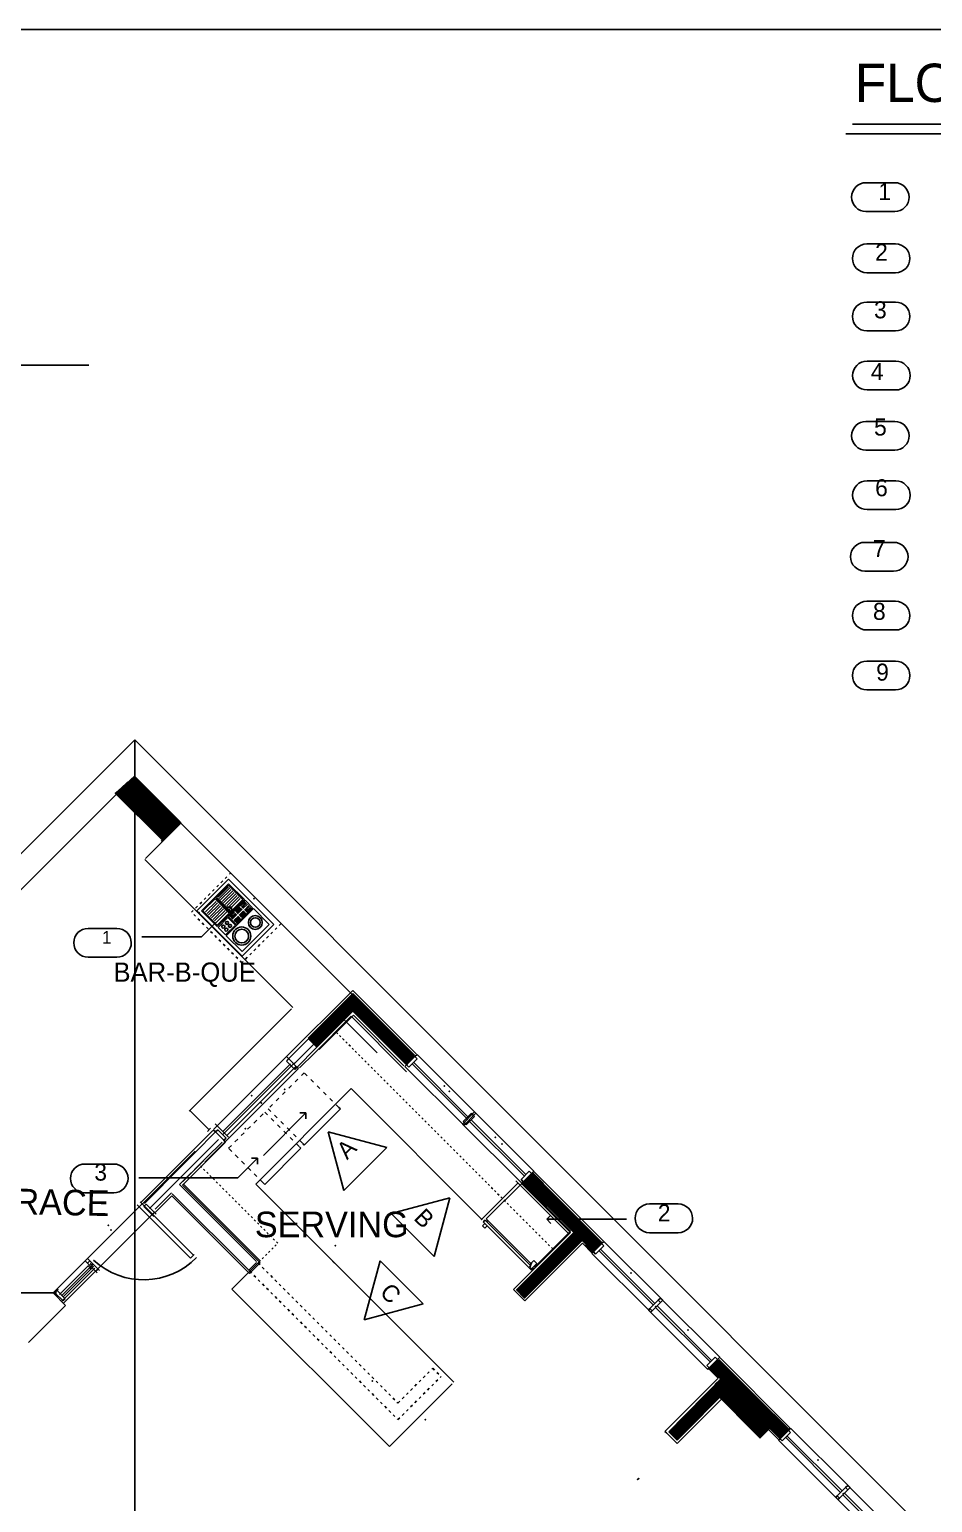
# Model space of a CAD drawing. Extents: x -92740 to -63661, y -15771 to -4391.
# Drawn here: x -83490 to -83066, y -6509 to -5818 of the extents above; entities that cross this region are included whole.
import ezdxf
from ezdxf.enums import TextEntityAlignment as Align

# ---------------------------------------------------------------- set-up
doc = ezdxf.new("R2010")
doc.units = 0
doc.header["$MEASUREMENT"] = 0
doc.linetypes.add('Dashed', pattern=[1, 0.3, -0.4, 0.3])
for name, color, linetype in [('1CABINETS NEW', 3, 'Continuous'), ('1GWB', 2, 'Continuous'), ('1NOTES', 2, 'Continuous'), ('B1NOTES', 2, 'Continuous'), ('B1PF', 5, 'Continuous'), ('B1WALLFILL', 1, 'Continuous'), ('B2WINDOWS', 5, 'Continuous'), ('EXCABINETS', 8, 'Continuous'), ('EXDOORS', 3, 'Continuous'), ('EXPF', 5, 'Continuous'), ('EXWINDOW', 5, 'Continuous'), ('NEWALLS1', 1, 'Continuous'), ('NEWALLS2', 1, 'Continuous'), ('NEWINDOW1', 5, 'Continuous'), ('ROOF', 1, 'Continuous'), ('ROOMNAME', 1, 'Continuous')]:
    doc.layers.add(name, color=color, linetype=linetype)
doc.styles.add('DCADTXTSTYLE1', font='AVG_TP')
doc.linetypes.add('INSUL1', pattern='A,0,-1,[7,NGUYEN AD.shx,S=0.010204,R=0,X=-1,Y=0],0', length=1)
pattern_1 = [(45, (0, 0), (-0.11048543456, 0.11048543456), []), (-45, (0, 0), (0.11048543456, 0.11048543456), [])]

# ---------------------------------------------------------------- blocks, each defined once
blk = doc.blocks.new('BIKF2-9')
at = {"color": 5, "linetype": 'Continuous', "ltscale": 2}
for p, q in [((15, -2), (-15, -2)), ((-15, -2), (-15, -23)), ((-3, -3.5), (-13.5, -3.5)), ((-13.5, -3.5), (-13.5, -21.5)), ((-3.5, -4), (-13, -4)), ((-13, -4), (-13, -12)), ((-12.5, -11.5), (-12.5, -4.5)), ((-11.75, -4.5), (-11.75, -11.5)), ((-10.75, -4.5), (-10.75, -11.5)), ((-9.75, -4.5), (-9.75, -11.5)), ((-8.75, -4.5), (-8.75, -11.5)), ((-7.75, -4.5), (-7.75, -11.5)), ((-6.75, -4.5), (-6.75, -11.5)), ((-5.75, -4.5), (-5.75, -11.5)), ((-4.75, -4.5), (-4.75, -11.5)), ((-3.5, -12), (-3.5, -4)), ((-3, -21.5), (-3, -3.5)), ((2.5, -3.5), (-2.5, -3.5)), ((-2.5, -3.5), (-2.5, -14.5)), ((-2, -7), (-2, -4)), ((-1.5, -7), (-1.5, -4)), ((-1, -7), (-1, -4)), ((-0.5, -7), (-0.5, -4)), ((0.5, -7), (0.5, -4)), ((1, -7), (1, -4)), ((1.5, -7), (1.5, -4)), ((2, -7), (2, -4)), ((2.5, -14.5), (2.5, -3.5)), ((13.5, -3.5), (3, -3.5)), ((3, -3.5), (3, -21.5)), ((13.5, -21.5), (13.5, -3.5)), ((15, -23), (15, -2)), ((-3, -12.5), (-13.5, -12.5)), ((-13, -12), (-3.5, -12)), ((-3.5, -13), (-13, -13)), ((-13, -13), (-13, -21)), ((-11.75, -13.5), (-11.75, -20.5)), ((-10.75, -13.5), (-10.75, -20.5)), ((-9.75, -13.5), (-9.75, -20.5)), ((-8.75, -13.5), (-8.75, -20.5)), ((-7.75, -13.5), (-7.75, -20.5)), ((-6.75, -13.5), (-6.75, -20.5)), ((-5.75, -13.5), (-5.75, -20.5)), ((-4.75, -13.5), (-4.75, -20.5)), ((-3.5, -21), (-3.5, -13)), ((-2, -10.5), (-2, -7.5)), ((-2, -14), (-2, -11)), ((-1.5, -10.5), (-1.5, -7.5)), ((-1.5, -14), (-1.5, -11)), ((-1, -10.5), (-1, -7.5)), ((-1, -14), (-1, -11)), ((-0.5, -10.5), (-0.5, -7.5)), ((-0.5, -14), (-0.5, -11)), ((0.5, -10.5), (0.5, -7.5)), ((0.5, -14), (0.5, -11)), ((1, -10.5), (1, -7.5)), ((1, -14), (1, -11)), ((1.5, -10.5), (1.5, -7.5)), ((1.5, -14), (1.5, -11)), ((2, -10.5), (2, -7.5)), ((2, -14), (2, -11)), ((-2.5, -14.5), (2.5, -14.5)), ((2.5, -15), (-2.5, -15)), ((-2.5, -15), (-2.5, -21.5)), ((2.5, -21.5), (2.5, -15)), ((-15, -23), (15, -23)), ((-13.5, -21.5), (-3, -21.5)), ((-13, -21), (-3.5, -21)), ((-2.5, -21.5), (2.5, -21.5)), ((3, -21.5), (13.5, -21.5))]:
    blk.add_line(p, q, dxfattribs=at)
for centre, radius in [((8.25, -7.5), 3.25), ((8.25, -7.5), 2.25), ((8.25, -16.5), 4.25), ((8.25, -16.5), 3.25), ((-1, -17), 0.707), ((-1, -19.5), 0.707), ((1, -17), 0.707), ((1, -19.5), 0.707)]:
    blk.add_circle(centre, radius, dxfattribs=at)
blk.add_point((0, 0), dxfattribs=at)

msp = doc.modelspace()

# ---------------------------------------------------------------- hatches: boundary and pattern name
at = {"layer": 'B1WALLFILL', "linetype": 'Continuous', "ltscale": 12}
h = msp.add_hatch(dxfattribs=at)
h.set_pattern_fill('ansi37', color=1, scale=0.15625, style=0, pattern_type=2)
h.set_pattern_definition(pattern_1)
h.paths.add_polyline_path([(-83441, -6168.5), (-83450, -6176.47), (-83427.99, -6198.49), (-83419, -6190.5)], flags=0)
h = msp.add_hatch(dxfattribs=at)
h.set_pattern_fill('ansi37', color=1, scale=0.15625, style=0, pattern_type=2)
h.set_pattern_definition(pattern_1)
h.paths.add_polyline_path([(-83309.43, -6300.17), (-83338.46, -6271.04), (-83359.4, -6291.98), (-83355.51, -6295.87), (-83338.32, -6278.68), (-83313, -6304)], flags=0)
h = msp.add_hatch(dxfattribs=at)
h.set_pattern_fill('ansi37', color=1, scale=0.15625, style=0, pattern_type=2)
h.set_pattern_definition(pattern_1)
h.paths.add_polyline_path([(-83359.4, -6291.98), (-83356.25, -6295.75)], flags=0)
h = msp.add_hatch(dxfattribs=at)
h.set_pattern_fill('ansi37', color=1, scale=0.15625, style=0, pattern_type=2)
h.set_pattern_definition(pattern_1)
h.paths.add_polyline_path([(-83359.4, -6291.98), (-83356.25, -6295.75)], flags=0)
h = msp.add_hatch(dxfattribs=at)
h.set_pattern_fill('ansi37', color=1, scale=0.15625, style=0, pattern_type=2)
h.set_pattern_definition(pattern_1)
h.paths.add_polyline_path([(-83413.46, -6346.04), (-83371.46, -6311.82)], flags=0)
h = msp.add_hatch(dxfattribs=at)
h.set_pattern_fill('ansi37', color=1, scale=0.15625, style=0, pattern_type=2)
h.set_pattern_definition(pattern_1)
h.paths.add_polyline_path([(-83254.07, -6354.47), (-83258.49, -6358.89), (-83234.74, -6382.64), (-83261.74, -6409.64), (-83257.85, -6413.52), (-83230.85, -6386.52), (-83225.93, -6392.15), (-83221.89, -6388.11)], flags=0)
h = msp.add_hatch(dxfattribs=at)
h.set_pattern_fill('ansi37', color=1, scale=0.15625, style=0, pattern_type=2)
h.set_pattern_definition(pattern_1)
h.paths.add_polyline_path([(-83167.3, -6442.3), (-83133.52, -6475.02), (-83137.94, -6479.44), (-83142.73, -6474.65), (-83147.33, -6479.24), (-83169.79, -6456.79), (-83165.65, -6451.73), (-83171.19, -6446.19)], flags=0)
h = msp.add_hatch(dxfattribs=at)
h.set_pattern_fill('ansi37', color=1, scale=0.15625, style=0, pattern_type=2)
h.set_pattern_definition(pattern_1)
h.paths.add_polyline_path([(-83190.15, -6476.23), (-83186.26, -6480.12), (-83166.57, -6460.43), (-83169.47, -6456.5), (-83165.95, -6451.43)], flags=0)

# ---------------------------------------------------------------- linework, layer by layer
at = {"layer": '1CABINETS NEW', "color": 3, "linetype": 'Continuous', "ltscale": 12}
for p, q in [((-83356.5, -6298.5), (-83363.5, -6305.5)), ((-83406.75, -6335.25), (-83405.25, -6333.75)), ((-83405, -6347), (-83398.25, -6340.25))]:
    msp.add_line(p, q, dxfattribs=at)
at = {"layer": '1GWB', "color": 1, "linetype": 'Continuous', "ltscale": 12}
for p, q in [((-83338.5, -6269.09), (-83370.21, -6300.79)), ((-83308.79, -6298.79), (-83338.5, -6269.09)), ((-83338.5, -6270.5), (-83359.5, -6291.5)), ((-83309.5, -6299.5), (-83338.5, -6270.5)), ((-83404.21, -6334.79), (-83437.96, -6368.54)), ((-83412.5, -6344.5), (-83437.25, -6369.25)), ((-83221.5, -6387.5), (-83254.25, -6354.75)), ((-83220.79, -6386.79), (-83253.54, -6354.04)), ((-83133.29, -6474.29), (-83166.04, -6441.54)), ((-83134, -6475), (-83166.75, -6442.25))]:
    msp.add_line(p, q, dxfattribs=at)
at = {"layer": '1GWB', "color": 2, "linetype": 'INSUL1', "ltscale": 2.5}
for p, q in [((-83338, -6275.5), (-83366.25, -6303.75)), ((-83311.5, -6302), (-83338, -6275.5)), ((-83401.5, -6339), (-83434, -6371.5)), ((-83223.5, -6390), (-83256.25, -6357.25)), ((-83136.5, -6477), (-83168.5, -6445))]:
    msp.add_line(p, q, dxfattribs=at)
at = {"layer": '1GWB', "color": 2, "linetype": 'Continuous', "ltscale": 12}
for p, q in [((-83338.25, -6280.75), (-83354.25, -6296.75)), ((-83314.5, -6304.5), (-83338.25, -6280.75)), ((-83408, -6350), (-83418.5, -6360.5)), ((-83423.5, -6365.5), (-83431.25, -6373.25)), ((-83387, -6402), (-83423.5, -6365.5)), ((-83418.5, -6360.5), (-83382, -6397)), ((-83236.25, -6382.75), (-83259.25, -6359.75)), ((-83263, -6409.5), (-83236.25, -6382.75)), ((-83230.75, -6387.75), (-83257.75, -6414.75)), ((-83226, -6392.5), (-83230.75, -6387.75)), ((-83382, -6397), (-83386.5, -6401.5)), ((-83386.5, -6401.5), (-83387, -6402)), ((-83257.75, -6414.75), (-83263, -6409.5)), ((-83167, -6451), (-83171.25, -6446.75)), ((-83192, -6476), (-83167, -6451)), ((-83161.5, -6457), (-83186.25, -6481.75)), ((-83138.5, -6480), (-83161.5, -6457)), ((-83191.25, -6476.75), (-83192, -6476)), ((-83186.25, -6481.75), (-83191.25, -6476.75))]:
    msp.add_line(p, q, dxfattribs=at)
at = {"layer": '1NOTES', "color": 2, "linetype": 'Continuous', "ltscale": 12}
msp.add_line((-83462.48, -5975.7), (-83781.89, -5975.7), dxfattribs=at)
at = {"layer": 'B1NOTES', "color": 1, "linetype": 'Continuous', "ltscale": 12}
for p, q in [((-83107, -5867.14), (-82803.32, -5867.14)), ((-83104, -5862.64), (-82803.32, -5862.64)), ((-83395.5, -6230), (-83398.33, -6230)), ((-83395.5, -6230), (-83395.5, -6232.83)), ((-83360.5, -6326.5), (-83363.33, -6326.5)), ((-83360.5, -6326.5), (-83360.5, -6329.33)), ((-83383.25, -6347.75), (-83386.08, -6347.75)), ((-83383.25, -6347.75), (-83383.25, -6350.58)), ((-83247.5, -6376.5), (-83245.5, -6374.5)), ((-83247.5, -6376.5), (-83245.5, -6378.5))]:
    msp.add_line(p, q, dxfattribs=at)
at = {"layer": 'B1NOTES', "color": 1, "linetype": 'Continuous', "ltscale": 13.5}
for p, q in [((-83084.12, -5890.1), (-83097.62, -5890.1)), ((-83077.37, -5896.85), (-83077.37, -5896.85)), ((-83097.62, -5903.6), (-83084.12, -5903.6)), ((-83083.74, -5918.85), (-83097.24, -5918.85)), ((-83076.99, -5925.6), (-83076.99, -5925.6)), ((-83097.24, -5932.35), (-83083.74, -5932.35)), ((-83083.74, -5946.1), (-83097.24, -5946.1)), ((-83076.99, -5952.85), (-83076.99, -5952.85)), ((-83097.24, -5959.6), (-83083.74, -5959.6)), ((-83083.62, -5973.85), (-83097.12, -5973.85)), ((-83076.87, -5980.6), (-83076.87, -5980.6)), ((-83097.12, -5987.35), (-83083.62, -5987.35)), ((-83084.12, -6002.1), (-83097.62, -6002.1)), ((-83077.37, -6008.85), (-83077.37, -6008.85)), ((-83097.62, -6015.6), (-83084.12, -6015.6)), ((-83083.62, -6029.98), (-83097.12, -6029.98)), ((-83076.87, -6036.73), (-83076.87, -6036.73)), ((-83097.12, -6043.48), (-83083.62, -6043.48)), ((-83084.62, -6058.85), (-83098.12, -6058.85)), ((-83077.87, -6065.6), (-83077.87, -6065.6)), ((-83098.12, -6072.35), (-83084.62, -6072.35)), ((-83083.74, -6086.48), (-83097.24, -6086.48)), ((-83076.99, -6093.23), (-83076.99, -6093.23)), ((-83097.24, -6099.98), (-83083.74, -6099.98)), ((-83083.74, -6114.6), (-83097.24, -6114.6)), ((-83076.99, -6121.35), (-83076.99, -6121.35)), ((-83097.24, -6128.1), (-83083.74, -6128.1)), ((-83449.24, -6239.99), (-83462.74, -6239.99)), ((-83442.49, -6246.74), (-83442.49, -6246.74)), ((-83462.74, -6253.49), (-83449.24, -6253.49)), ((-83450.76, -6350.56), (-83464.26, -6350.56)), ((-83444.01, -6357.31), (-83444.01, -6357.31)), ((-83464.26, -6364.06), (-83450.76, -6364.06)), ((-83185.74, -6369.29), (-83199.24, -6369.29)), ((-83178.99, -6376.04), (-83178.99, -6376.04)), ((-83199.24, -6382.79), (-83185.74, -6382.79))]:
    msp.add_line(p, q, dxfattribs=at)
at = {"layer": 'B1NOTES', "color": 2, "linetype": 'Continuous', "ltscale": 12}
for p, q in [((-83409.5, -6244), (-83395.5, -6230)), ((-83437.5, -6244), (-83409.5, -6244)), ((-83380.5, -6346.5), (-83360.5, -6326.5)), ((-83392.5, -6357), (-83383.25, -6347.75)), ((-83439, -6357), (-83392.5, -6357)), ((-83210, -6376.5), (-83247.5, -6376.5))]:
    msp.add_line(p, q, dxfattribs=at)
at = {"layer": 'B1NOTES', "color": 2, "linetype": 'Continuous', "ltscale": 18}
for p, q in [((-83350.11, -6335.39), (-83342.71, -6363)), ((-83322.5, -6342.79), (-83350.11, -6335.39)), ((-83342.71, -6363), (-83322.5, -6342.79)), ((-83292.89, -6366.39), (-83320.5, -6373.79)), ((-83300.29, -6394), (-83292.89, -6366.39)), ((-83320.5, -6373.79), (-83300.29, -6394)), ((-83325.71, -6396), (-83333.11, -6423.61)), ((-83305.5, -6416.21), (-83325.71, -6396)), ((-83333.11, -6423.61), (-83305.5, -6416.21))]:
    msp.add_line(p, q, dxfattribs=at)
at = {"layer": 'B1NOTES', "color": 1, "linetype": 'Continuous', "ltscale": 13.5}
for centre, start, end in [((-83097.62, -5896.85), 90, 180), ((-83084.12, -5896.85), 0, 90), ((-83097.62, -5896.85), 180, 269.99999), ((-83084.12, -5896.85), 269.99999, 360), ((-83097.24, -5925.6), 90, 180), ((-83083.74, -5925.6), 0, 90), ((-83097.24, -5925.6), 180, 269.99999), ((-83083.74, -5925.6), 269.99999, 360), ((-83097.24, -5952.85), 90, 180), ((-83083.74, -5952.85), 0, 90), ((-83097.24, -5952.85), 180, 269.99999), ((-83083.74, -5952.85), 269.99999, 360), ((-83097.12, -5980.6), 90, 180), ((-83083.62, -5980.6), 0, 90), ((-83097.12, -5980.6), 180, 269.99999), ((-83083.62, -5980.6), 269.99999, 360), ((-83097.62, -6008.85), 90, 180), ((-83084.12, -6008.85), 0, 90), ((-83097.62, -6008.85), 180, 269.99999), ((-83084.12, -6008.85), 269.99999, 360), ((-83097.12, -6036.73), 90, 180), ((-83083.62, -6036.73), 0, 90), ((-83097.12, -6036.73), 180, 269.99999), ((-83083.62, -6036.73), 269.99999, 360), ((-83098.12, -6065.6), 90, 180), ((-83084.62, -6065.6), 0, 90), ((-83098.12, -6065.6), 180, 269.99999), ((-83084.62, -6065.6), 269.99999, 360), ((-83097.24, -6093.23), 90, 180), ((-83083.74, -6093.23), 0, 90), ((-83097.24, -6093.23), 180, 269.99999), ((-83083.74, -6093.23), 269.99999, 360), ((-83097.24, -6121.35), 90, 180), ((-83083.74, -6121.35), 0, 90), ((-83097.24, -6121.35), 180, 269.99999), ((-83083.74, -6121.35), 269.99999, 360), ((-83462.74, -6246.74), 90, 180), ((-83449.24, -6246.74), 0, 90), ((-83462.74, -6246.74), 180, 269.99999), ((-83449.24, -6246.74), 269.99999, 360), ((-83464.26, -6357.31), 90, 180), ((-83450.76, -6357.31), 0, 90), ((-83464.26, -6357.31), 180, 269.99999), ((-83450.76, -6357.31), 269.99999, 360), ((-83199.24, -6376.04), 90, 180), ((-83185.74, -6376.04), 0, 90), ((-83199.24, -6376.04), 180, 269.99999), ((-83185.74, -6376.04), 269.99999, 360)]:
    msp.add_arc(centre, 6.75, start, end, dxfattribs=at)
at = {"layer": 'B1PF', "color": 5, "linetype": 'Dashed', "ltscale": 4}
for p, q in [((-83414.26, -6232.42), (-83395.87, -6214.04)), ((-83390.57, -6256.11), (-83414.26, -6232.42)), ((-83372.19, -6237.73), (-83390.57, -6256.11))]:
    msp.add_line(p, q, dxfattribs=at)
at = {"layer": 'B1PF', "color": 5, "linetype": 'Dashed', "ltscale": 6}
for p, q in [((-83361.31, -6307.72), (-83378.28, -6324.69)), ((-83345.04, -6323.99), (-83361.31, -6307.72)), ((-83396.78, -6343.19), (-83379.81, -6326.22)), ((-83379.81, -6326.22), (-83363.54, -6342.49)), ((-83378.28, -6324.69), (-83362.01, -6340.96)), ((-83380.51, -6359.46), (-83396.78, -6343.19))]:
    msp.add_line(p, q, dxfattribs=at)
at = {"layer": 'B1PF', "color": 5, "linetype": 'Continuous', "ltscale": 2.0004}
for p, q in [((-83344.34, -6324.69), (-83345.04, -6323.99)), ((-83361.31, -6341.66), (-83344.34, -6324.69)), ((-83362.84, -6343.19), (-83379.81, -6360.16)), ((-83363.54, -6342.49), (-83362.84, -6343.19)), ((-83362.01, -6340.96), (-83361.31, -6341.66)), ((-83379.81, -6360.16), (-83380.51, -6359.46))]:
    msp.add_line(p, q, dxfattribs=at)
at = {"layer": 'B1PF', "color": 5, "linetype": 'Continuous', "ltscale": 12}
for p, q in [((-83275.86, -6376.35), (-83258.89, -6359.38)), ((-83258.89, -6359.38), (-83236.26, -6382.01)), ((-83276.56, -6378.47), (-83277.62, -6379.53)), ((-83277.62, -6379.53), (-83276.56, -6380.59)), ((-83277.27, -6377.76), (-83276.39, -6376.88)), ((-83254.64, -6400.39), (-83277.27, -6377.76)), ((-83276.56, -6380.59), (-83275.5, -6379.53)), ((-83276.39, -6376.88), (-83255.08, -6398.18)), ((-83275.86, -6376.35), (-83255, -6397.21)), ((-83275.15, -6377.06), (-83275.68, -6377.59)), ((-83236.26, -6382.01), (-83253.23, -6398.98)), ((-83254.64, -6396.85), (-83255.35, -6398.98)), ((-83255.35, -6398.98), (-83254.64, -6399.68)), ((-83253.58, -6395.79), (-83254.64, -6396.85)), ((-83254.64, -6399.68), (-83252.17, -6397.21)), ((-83253.76, -6399.51), (-83254.64, -6400.39)), ((-83254.11, -6399.15), (-83253.76, -6399.51)), ((-83252.17, -6397.21), (-83253.58, -6395.79)), ((-83253.58, -6398.62), (-83253.23, -6398.98))]:
    msp.add_line(p, q, dxfattribs=at)
at = {"layer": 'B1PF', "color": 5, "linetype": 'Continuous', "ltscale": 2.0004}
for p in [(-83370.5, -6315.5), (-83389, -6334), (-83304.42, -6470.55)]:
    msp.add_point(p, dxfattribs=at)
at = {"layer": 'B1PF', "color": 5, "linetype": 'Continuous', "ltscale": 2}
for p in [(-83246.86, -6369.98), (-83329.27, -6452.39)]:
    msp.add_point(p, dxfattribs=at)
at = {"layer": 'B1WALLFILL', "color": 1, "linetype": 'Continuous', "ltscale": 12}
msp.add_line((-83327.11, -6298.39), (-83342.57, -6282.93), dxfattribs=at)
at = {"layer": 'B2WINDOWS', "color": 5, "linetype": 'Continuous', "ltscale": 12}
for p, q in [((-83308.37, -6301.23), (-83312.26, -6305.12)), ((-83310.67, -6303.53), (-83285.15, -6329.04)), ((-83309.96, -6302.82), (-83284.45, -6328.34)), ((-83309.43, -6300.17), (-83308.37, -6299.11)), ((-83308.37, -6301.23), (-83309.43, -6300.17)), ((-83308.37, -6299.11), (-83280.73, -6326.74)), ((-83313.32, -6304.06), (-83314.03, -6304.76)), ((-83314.03, -6304.76), (-83286.39, -6332.4)), ((-83312.26, -6305.12), (-83313.32, -6304.06)), ((-83286.3, -6331.08), (-83287.01, -6331.79)), ((-83282.86, -6326.74), (-83286.75, -6330.63)), ((-83286.75, -6330.63), (-83285.68, -6331.69)), ((-83285.24, -6332.14), (-83286.3, -6331.08)), ((-83281.35, -6328.25), (-83285.24, -6332.14)), ((-83283.65, -6330.55), (-83257.96, -6356.24)), ((-83282.94, -6329.84), (-83257.25, -6355.53)), ((-83282.86, -6326.74), (-83281.8, -6327.8)), ((-83282.41, -6327.19), (-83281.35, -6326.13)), ((-83281.35, -6328.25), (-83282.41, -6327.19)), ((-83281.8, -6327.8), (-83280.73, -6326.74)), ((-83281.35, -6326.13), (-83253.54, -6353.94)), ((-83287.01, -6331.79), (-83259.19, -6359.6)), ((-83285.68, -6331.69), (-83286.39, -6332.4)), ((-83255.66, -6353.94), (-83259.55, -6357.83)), ((-83259.55, -6357.83), (-83258.49, -6358.89)), ((-83258.49, -6358.89), (-83259.19, -6359.6)), ((-83255.66, -6353.94), (-83254.6, -6355)), ((-83254.6, -6355), (-83253.54, -6353.94)), ((-83414.64, -6394.71), (-83439.69, -6369.67)), ((-83413.23, -6393.29), (-83438.27, -6368.25)), ((-83412.99, -6393.06), (-83414.64, -6394.71)), ((-83225.58, -6391.8), (-83226.28, -6392.51)), ((-83226.28, -6392.51), (-83198.65, -6420.14)), ((-83224.52, -6392.86), (-83225.58, -6391.8)), ((-83220.63, -6388.97), (-83224.52, -6392.86)), ((-83222.93, -6391.27), (-83197.41, -6416.79)), ((-83222.22, -6390.56), (-83196.7, -6416.08)), ((-83221.69, -6387.91), (-83220.63, -6386.85)), ((-83220.63, -6388.97), (-83221.69, -6387.91)), ((-83220.63, -6386.85), (-83192.99, -6414.49)), ((-83195.11, -6414.49), (-83194.05, -6413.43)), ((-83194.05, -6413.43), (-83166.24, -6441.24)), ((-83199, -6418.38), (-83199.71, -6419.08)), ((-83199.71, -6419.08), (-83171.89, -6446.9)), ((-83195.11, -6414.49), (-83199, -6418.38)), ((-83199, -6418.38), (-83197.94, -6419.44)), ((-83197.94, -6419.44), (-83199, -6418.38)), ((-83197.94, -6419.44), (-83198.65, -6420.14)), ((-83194.05, -6415.55), (-83197.94, -6419.44)), ((-83196.35, -6417.85), (-83170.66, -6443.54)), ((-83195.64, -6417.14), (-83169.95, -6442.83)), ((-83195.11, -6414.49), (-83194.05, -6415.55)), ((-83194.05, -6415.55), (-83195.11, -6414.49)), ((-83194.05, -6415.55), (-83192.99, -6414.49)), ((-83168.36, -6441.24), (-83172.25, -6445.13)), ((-83168.36, -6441.24), (-83167.3, -6442.3)), ((-83167.3, -6442.3), (-83166.24, -6441.24)), ((-83172.25, -6445.13), (-83171.19, -6446.19)), ((-83171.19, -6446.19), (-83171.89, -6446.9)), ((-83134.05, -6475.55), (-83132.99, -6474.49)), ((-83132.99, -6476.61), (-83134.05, -6475.55)), ((-83132.99, -6474.49), (-83105.09, -6502.39)), ((-83137.94, -6479.44), (-83138.65, -6480.14)), ((-83138.65, -6480.14), (-83110.75, -6508.05)), ((-83136.88, -6480.5), (-83137.94, -6479.44)), ((-83132.99, -6476.61), (-83136.88, -6480.5)), ((-83135.29, -6478.91), (-83109.51, -6504.69)), ((-83134.58, -6478.2), (-83108.8, -6503.98)), ((-83107.21, -6502.39), (-83111.1, -6506.28)), ((-83106.15, -6503.45), (-83110.04, -6507.34)), ((-83107.21, -6502.39), (-83106.15, -6501.33)), ((-83107.21, -6502.39), (-83106.15, -6503.45)), ((-83106.15, -6503.45), (-83107.21, -6502.39)), ((-83106.15, -6501.33), (-83078.24, -6529.23)), ((-83106.15, -6503.45), (-83105.09, -6502.39)), ((-83111.1, -6506.28), (-83111.81, -6506.99)), ((-83111.81, -6506.99), (-83083.9, -6534.89)), ((-83111.1, -6506.28), (-83110.04, -6507.34)), ((-83110.04, -6507.34), (-83111.1, -6506.28)), ((-83110.04, -6507.34), (-83110.75, -6508.05)), ((-83108.45, -6505.75), (-83082.66, -6531.53)), ((-83107.74, -6505.04), (-83081.96, -6530.82))]:
    msp.add_line(p, q, dxfattribs=at)
msp.add_arc((-83436.68, -6370.13), 34.75, 227.26795, 315.55625, dxfattribs=at)
for p in [(-83295.61, -6313.99), (-83293.19, -6316.41), (-83284.78, -6329.53), (-83271.54, -6338.06), (-83268.5, -6341.1), (-83207.87, -6401.73), (-83196.37, -6417.47), (-83181.2, -6428.4), (-83120.1, -6489.5), (-83108.27, -6505.29)]:
    msp.add_point(p, dxfattribs=at)
at = {"layer": 'EXCABINETS', "color": 3, "linetype": 'Continuous', "ltscale": 12}
for p, q in [((-83420.23, -6191.59), (-83435.82, -6207.18)), ((-83419.18, -6190.66), (-83338.92, -6270.92)), ((-83436.15, -6207.63), (-83366.64, -6277.14)), ((-83356.5, -6298.5), (-83339.25, -6281.25)), ((-83339.25, -6281.25), (-83313.25, -6307.25)), ((-83384.06, -6360), (-83339.25, -6315.19)), ((-83339.25, -6315.19), (-83277.72, -6376.72)), ((-83418, -6360), (-83405, -6347)), ((-83262, -6358.5), (-83237, -6383.5)), ((-83382, -6396), (-83418, -6360)), ((-83291.09, -6452.96), (-83384.06, -6360)), ((-83278.25, -6376.75), (-83261, -6359.5)), ((-83395.25, -6409.25), (-83382.5, -6396.5)), ((-83349.03, -6395.03), (-83347.03, -6397.03)), ((-83321.32, -6483.18), (-83395.25, -6409.25)), ((-83291.82, -6453.68), (-83321.32, -6483.18))]:
    msp.add_line(p, q, dxfattribs=at)
at = {"layer": 'EXCABINETS', "color": 5, "linetype": 'Dashed', "ltscale": 3}
for p, q in [((-83244.63, -6390.37), (-83346.25, -6288.75)), ((-83373.75, -6387.75), (-83410, -6351.5)), ((-83237.38, -6383.12), (-83244.63, -6390.37)), ((-83382.5, -6396.5), (-83374.5, -6388.5))]:
    msp.add_line(p, q, dxfattribs=at)
at = {"layer": 'EXCABINETS', "color": 3, "linetype": 'Continuous', "ltscale": 12}
for p in [(-83410.73, -6232.66), (-83381.43, -6321.86)]:
    msp.add_point(p, dxfattribs=at)
at = {"layer": 'EXDOORS', "color": 3, "linetype": 'Continuous', "ltscale": 12}
for p, q in [((-83415.25, -6325.75), (-83367.25, -6277.75)), ((-83406, -6334.5), (-83415, -6325.5)), ((-83396.93, -6337.93), (-83403.18, -6331.68))]:
    msp.add_line(p, q, dxfattribs=at)
msp.add_point((-83204.32, -6498.18), dxfattribs=at)
at = {"layer": 'EXWINDOW', "color": 5, "linetype": 'Continuous', "ltscale": 12}
msp.add_point((-83346.78, -6388.81), dxfattribs=at)
at = {"layer": 'NEWALLS1', "color": 1, "linetype": 'Continuous', "ltscale": 12}
for p, q in [((-83441, -6168.5), (-83551.5, -6279)), ((-83419.5, -6190), (-83441, -6168.5)), ((-83427.99, -6198.49), (-83450, -6176.47)), ((-83419.5, -6190), (-83428.5, -6199)), ((-83359.4, -6291.98), (-83338.46, -6271.04)), ((-83308.75, -6300.75), (-83338.46, -6271.04)), ((-83355.51, -6295.87), (-83338.51, -6278.87)), ((-83313.32, -6304.06), (-83338.66, -6278.71)), ((-83368.61, -6301.2), (-83364.72, -6305.08)), ((-83313.32, -6304.06), (-83309.43, -6300.17)), ((-83286.3, -6331.08), (-83282.41, -6327.19)), ((-83286.3, -6331.08), (-83285.68, -6331.69)), ((-83285.68, -6331.69), (-83281.8, -6327.8)), ((-83282.41, -6327.19), (-83281.8, -6327.8)), ((-83402.95, -6335.53), (-83399.06, -6339.42)), ((-83427.6, -6360.18), (-83412.52, -6345.1)), ((-83419.82, -6360.18), (-83408.63, -6348.99)), ((-83407.28, -6347.72), (-83418.28, -6358.72)), ((-83258.49, -6358.89), (-83254.6, -6355)), ((-83234.74, -6382.64), (-83258.49, -6358.89)), ((-83221.69, -6387.91), (-83254.6, -6355)), ((-83436.35, -6369.1), (-83427.52, -6360.26)), ((-83431.21, -6371.74), (-83423.63, -6364.15)), ((-83386.89, -6400.89), (-83423.31, -6364.47)), ((-83383.75, -6396.25), (-83419.82, -6360.18)), ((-83435.47, -6369.47), (-83436.53, -6370.53)), ((-83436.53, -6370.53), (-83432.64, -6374.42)), ((-83435.47, -6369.47), (-83431.58, -6373.36)), ((-83431.58, -6373.36), (-83432.64, -6374.42)), ((-83234.74, -6382.64), (-83261.74, -6409.64)), ((-83230.85, -6386.52), (-83257.85, -6413.52)), ((-83225.58, -6391.8), (-83230.85, -6386.52)), ((-83225.58, -6391.8), (-83221.69, -6387.91)), ((-83461.98, -6395.99), (-83463.05, -6397.05)), ((-83463.05, -6397.05), (-83459.16, -6400.94)), ((-83461.98, -6395.99), (-83458.1, -6399.88)), ((-83460.86, -6398.14), (-83461.92, -6399.2)), ((-83460.75, -6398.25), (-83461.81, -6399.31)), ((-83458.1, -6399.88), (-83459.16, -6400.94)), ((-83387.35, -6400.43), (-83383.71, -6396.79)), ((-83711, -6410.99), (-83479.18, -6410.99)), ((-83479.22, -6410.99), (-83473.31, -6416.91)), ((-83257.85, -6413.52), (-83261.74, -6409.64)), ((-83473.38, -6416.95), (-83490.75, -6434.31)), ((-83199, -6418.38), (-83195.11, -6414.49)), ((-83199, -6418.38), (-83197.94, -6419.44)), ((-83197.94, -6419.44), (-83194.05, -6415.55)), ((-83195.11, -6414.49), (-83194.05, -6415.55)), ((-83171.19, -6446.19), (-83167.3, -6442.3)), ((-83165.65, -6451.73), (-83171.19, -6446.19)), ((-83134.05, -6475.55), (-83167.3, -6442.3)), ((-83165.65, -6451.73), (-83190.15, -6476.23)), ((-83161.76, -6455.62), (-83186.26, -6480.12)), ((-83137.94, -6479.44), (-83161.76, -6455.62)), ((-83186.26, -6480.12), (-83190.15, -6476.23)), ((-83137.94, -6479.44), (-83134.05, -6475.55)), ((-83111.1, -6506.28), (-83107.21, -6502.39)), ((-83110.04, -6507.34), (-83106.15, -6503.45)), ((-83107.21, -6502.39), (-83106.15, -6503.45)), ((-83111.1, -6506.28), (-83110.04, -6507.34))]:
    msp.add_line(p, q, dxfattribs=at)
at = {"layer": 'NEWALLS1', "color": 9, "linetype": 'Dashed', "ltscale": 4}
for p, q in [((-83383, -6397), (-83317.3, -6462.7)), ((-83386.89, -6400.89), (-83317.3, -6470.48)), ((-83317.3, -6462.7), (-83300.98, -6446.38)), ((-83300.98, -6446.38), (-83297.09, -6450.27)), ((-83317.3, -6470.48), (-83297.09, -6450.27))]:
    msp.add_line(p, q, dxfattribs=at)
at = {"layer": 'NEWALLS1', "color": 5, "linetype": 'Continuous', "ltscale": 12}
for p, q in [((-83481.1, -6411.05), (-83477.6, -6411.05)), ((-83478.43, -6410.93), (-83474.54, -6414.82))]:
    msp.add_line(p, q, dxfattribs=at)
at = {"layer": 'NEWALLS1', "color": 1, "linetype": 'Continuous', "ltscale": 12}
msp.add_point((-83204.71, -6498.57), dxfattribs=at)
at = {"layer": 'NEWALLS2', "color": 1, "linetype": 'Continuous', "ltscale": 12}
for p, q in [((-83359.4, -6291.98), (-83369.25, -6301.83)), ((-83355.51, -6295.87), (-83365, -6305.36)), ((-83412.52, -6345.1), (-83402.91, -6335.5)), ((-83407.28, -6347.72), (-83399.87, -6340.3))]:
    msp.add_line(p, q, dxfattribs=at)
at = {"layer": 'NEWINDOW1', "color": 5, "linetype": 'Continuous', "ltscale": 12}
for p, q in [((-83403.79, -6334.26), (-83369.95, -6300.41)), ((-83399.55, -6336.73), (-83365.88, -6303.06)), ((-83399.37, -6335.14), (-83367.83, -6303.6)), ((-83368.61, -6301.2), (-83369.67, -6300.13)), ((-83369.67, -6302.26), (-83368.61, -6301.2)), ((-83369.67, -6302.26), (-83365.78, -6306.14)), ((-83407.92, -6349.7), (-83363.94, -6305.72)), ((-83397.68, -6337.18), (-83365.08, -6304.58)), ((-83365.78, -6306.14), (-83364.72, -6305.08)), ((-83364.72, -6305.08), (-83364.01, -6305.79)), ((-83402.95, -6335.53), (-83404.01, -6334.47)), ((-83401.89, -6334.47), (-83402.95, -6335.53)), ((-83401.89, -6334.47), (-83398, -6338.36)), ((-83398, -6338.36), (-83399.06, -6339.42)), ((-83399.06, -6339.42), (-83398.35, -6340.13)), ((-83437.59, -6369.36), (-83479.37, -6411.14)), ((-83435.47, -6369.47), (-83436.53, -6370.53)), ((-83436.53, -6370.53), (-83435.47, -6369.47)), ((-83436.53, -6370.53), (-83432.64, -6374.42)), ((-83435.47, -6369.47), (-83431.58, -6373.36)), ((-83431.41, -6373.05), (-83474.43, -6416.07)), ((-83431.58, -6373.36), (-83432.64, -6374.42)), ((-83432.64, -6374.42), (-83431.58, -6373.36)), ((-83432.64, -6374.42), (-83431.93, -6375.13)), ((-83431.58, -6373.36), (-83430.87, -6374.07)), ((-83476.17, -6411.85), (-83462.72, -6398.4)), ((-83475.32, -6415.01), (-83459.66, -6399.35)), ((-83475.11, -6412.21), (-83462.01, -6399.11)), ((-83460.25, -6398.7), (-83474.25, -6412.71)), ((-83463.05, -6397.05), (-83464.11, -6395.99)), ((-83461.98, -6395.99), (-83463.05, -6394.93)), ((-83461.98, -6395.99), (-83463.05, -6397.05)), ((-83463.05, -6397.05), (-83461.98, -6395.99)), ((-83463.05, -6397.05), (-83459.16, -6400.94)), ((-83461.81, -6399.31), (-83462.87, -6398.25)), ((-83461.98, -6395.99), (-83458.1, -6399.88)), ((-83460.86, -6398.14), (-83461.92, -6399.2)), ((-83461.92, -6399.2), (-83460.86, -6398.14)), ((-83461.92, -6399.2), (-83461.22, -6399.91)), ((-83460.75, -6398.25), (-83461.81, -6397.19)), ((-83460.75, -6398.25), (-83461.81, -6399.31)), ((-83461.81, -6399.31), (-83460.75, -6398.25)), ((-83460.86, -6398.14), (-83460.16, -6398.85)), ((-83458.1, -6399.88), (-83459.16, -6400.94)), ((-83459.16, -6400.94), (-83458.1, -6399.88)), ((-83458.1, -6399.88), (-83457.39, -6400.58)), ((-83459.16, -6400.94), (-83458.45, -6401.64)), ((-83477.36, -6409.87), (-83478.43, -6410.93)), ((-83477.36, -6409.87), (-83473.48, -6413.76)), ((-83473.48, -6413.76), (-83474.54, -6414.82))]:
    msp.add_line(p, q, dxfattribs=at)
for p in [(-83385.96, -6318.54), (-83453.26, -6379.26), (-83452.02, -6381.52), (-83477.04, -6409.54)]:
    msp.add_point(p, dxfattribs=at)
at = {"layer": 'ROOF', "color": 1, "linetype": 'Continuous', "ltscale": 12}
for p, q in [((-83440.9, -6151.45), (-83556.62, -6267.16)), ((-83033.16, -6559.19), (-83440.9, -6151.45)), ((-83440.9, -6151.45), (-83440.9, -6559.19))]:
    msp.add_line(p, q, dxfattribs=at)
at = {"layer": 'ROOMNAME', "color": 103, "linetype": 'Continuous', "ltscale": 1.51875}
msp.add_line((-82795.5, -5818.2), (-84834.95, -5818.2), dxfattribs=at)

# ---------------------------------------------------------------- block references
at = {"layer": 'EXPF', "color": 1, "linetype": 'Continuous', "ltscale": 4608, "xscale": 1.000000000007886, "yscale": 1.000000000007886, "rotation": 315}
msp.add_blockref('BIKF2-9', (-83384.81, -6226.09), dxfattribs=at)

# ---------------------------------------------------------------- texts
at = {"layer": '1NOTES', "color": 3, "linetype": 'Continuous', "ltscale": 9, "style": 'DCADTXTSTYLE1'}
msp.add_text('BAR-B-QUE', height=9, dxfattribs=at).set_placement((-83450.87, -6267.71), align=Align.BOTTOM_LEFT)
at = {"layer": '1NOTES', "color": 1, "linetype": 'Continuous', "ltscale": 12, "style": 'DCADTXTSTYLE1'}
msp.add_text('COVERED TERRACE', height=12, rotation=-1.17314, dxfattribs=at).set_placement((-83613.37, -6375.3), align=Align.BOTTOM_LEFT)
at = {"layer": 'B1NOTES', "color": 1, "linetype": 'Continuous', "ltscale": 12, "style": 'DCADTXTSTYLE1'}
for s, height, p in [('FLOOR PLAN KEYNOTES:', 18, (-83102.82, -5857.64)), ('SERVING', 12, (-83384.5, -6388.5))]:
    msp.add_text(s, height=height, dxfattribs=at).set_placement(p, align=Align.BOTTOM_LEFT)
at = {"layer": 'B1NOTES', "color": 3, "linetype": 'Continuous', "ltscale": 12, "style": 'DCADTXTSTYLE1'}
for s, p in [('1', (-83091.82, -5900.64)), ('2', (-83093.32, -5929.14)), ('3', (-83093.82, -5956.14)), ('4', (-83095.32, -5985.14)), ('5', (-83093.82, -6011.14)), ('6', (-83093.32, -6039.64)), ('7', (-83094.32, -6068.14)), ('8', (-83094.32, -6097.64)), ('9', (-83092.82, -6126.14)), ('3', (-83459.85, -6360.75)), ('2', (-83195.32, -6379.89))]:
    msp.add_text(s, height=8, dxfattribs=at).set_placement(p, align=Align.BOTTOM_LEFT)
at = {"layer": 'B1NOTES', "color": 3, "linetype": 'Continuous', "ltscale": 9, "style": 'DCADTXTSTYLE1'}
msp.add_text('1', height=6, dxfattribs=at).set_placement((-83456.24, -6248.99), align=Align.BOTTOM_LEFT)
at = {"layer": 'B1NOTES', "color": 3, "linetype": 'Continuous', "ltscale": 12, "style": 'DCADTXTSTYLE1'}
for s, rotation, p in [('A', 45, (-83339.5, -6350.5)), ('B', 315, (-83312, -6378)), ('C', 315, (-83328, -6413))]:
    msp.add_text(s, height=8, rotation=rotation, dxfattribs=at).set_placement(p, align=Align.BOTTOM_LEFT)

doc.saveas('drawing.dxf')
